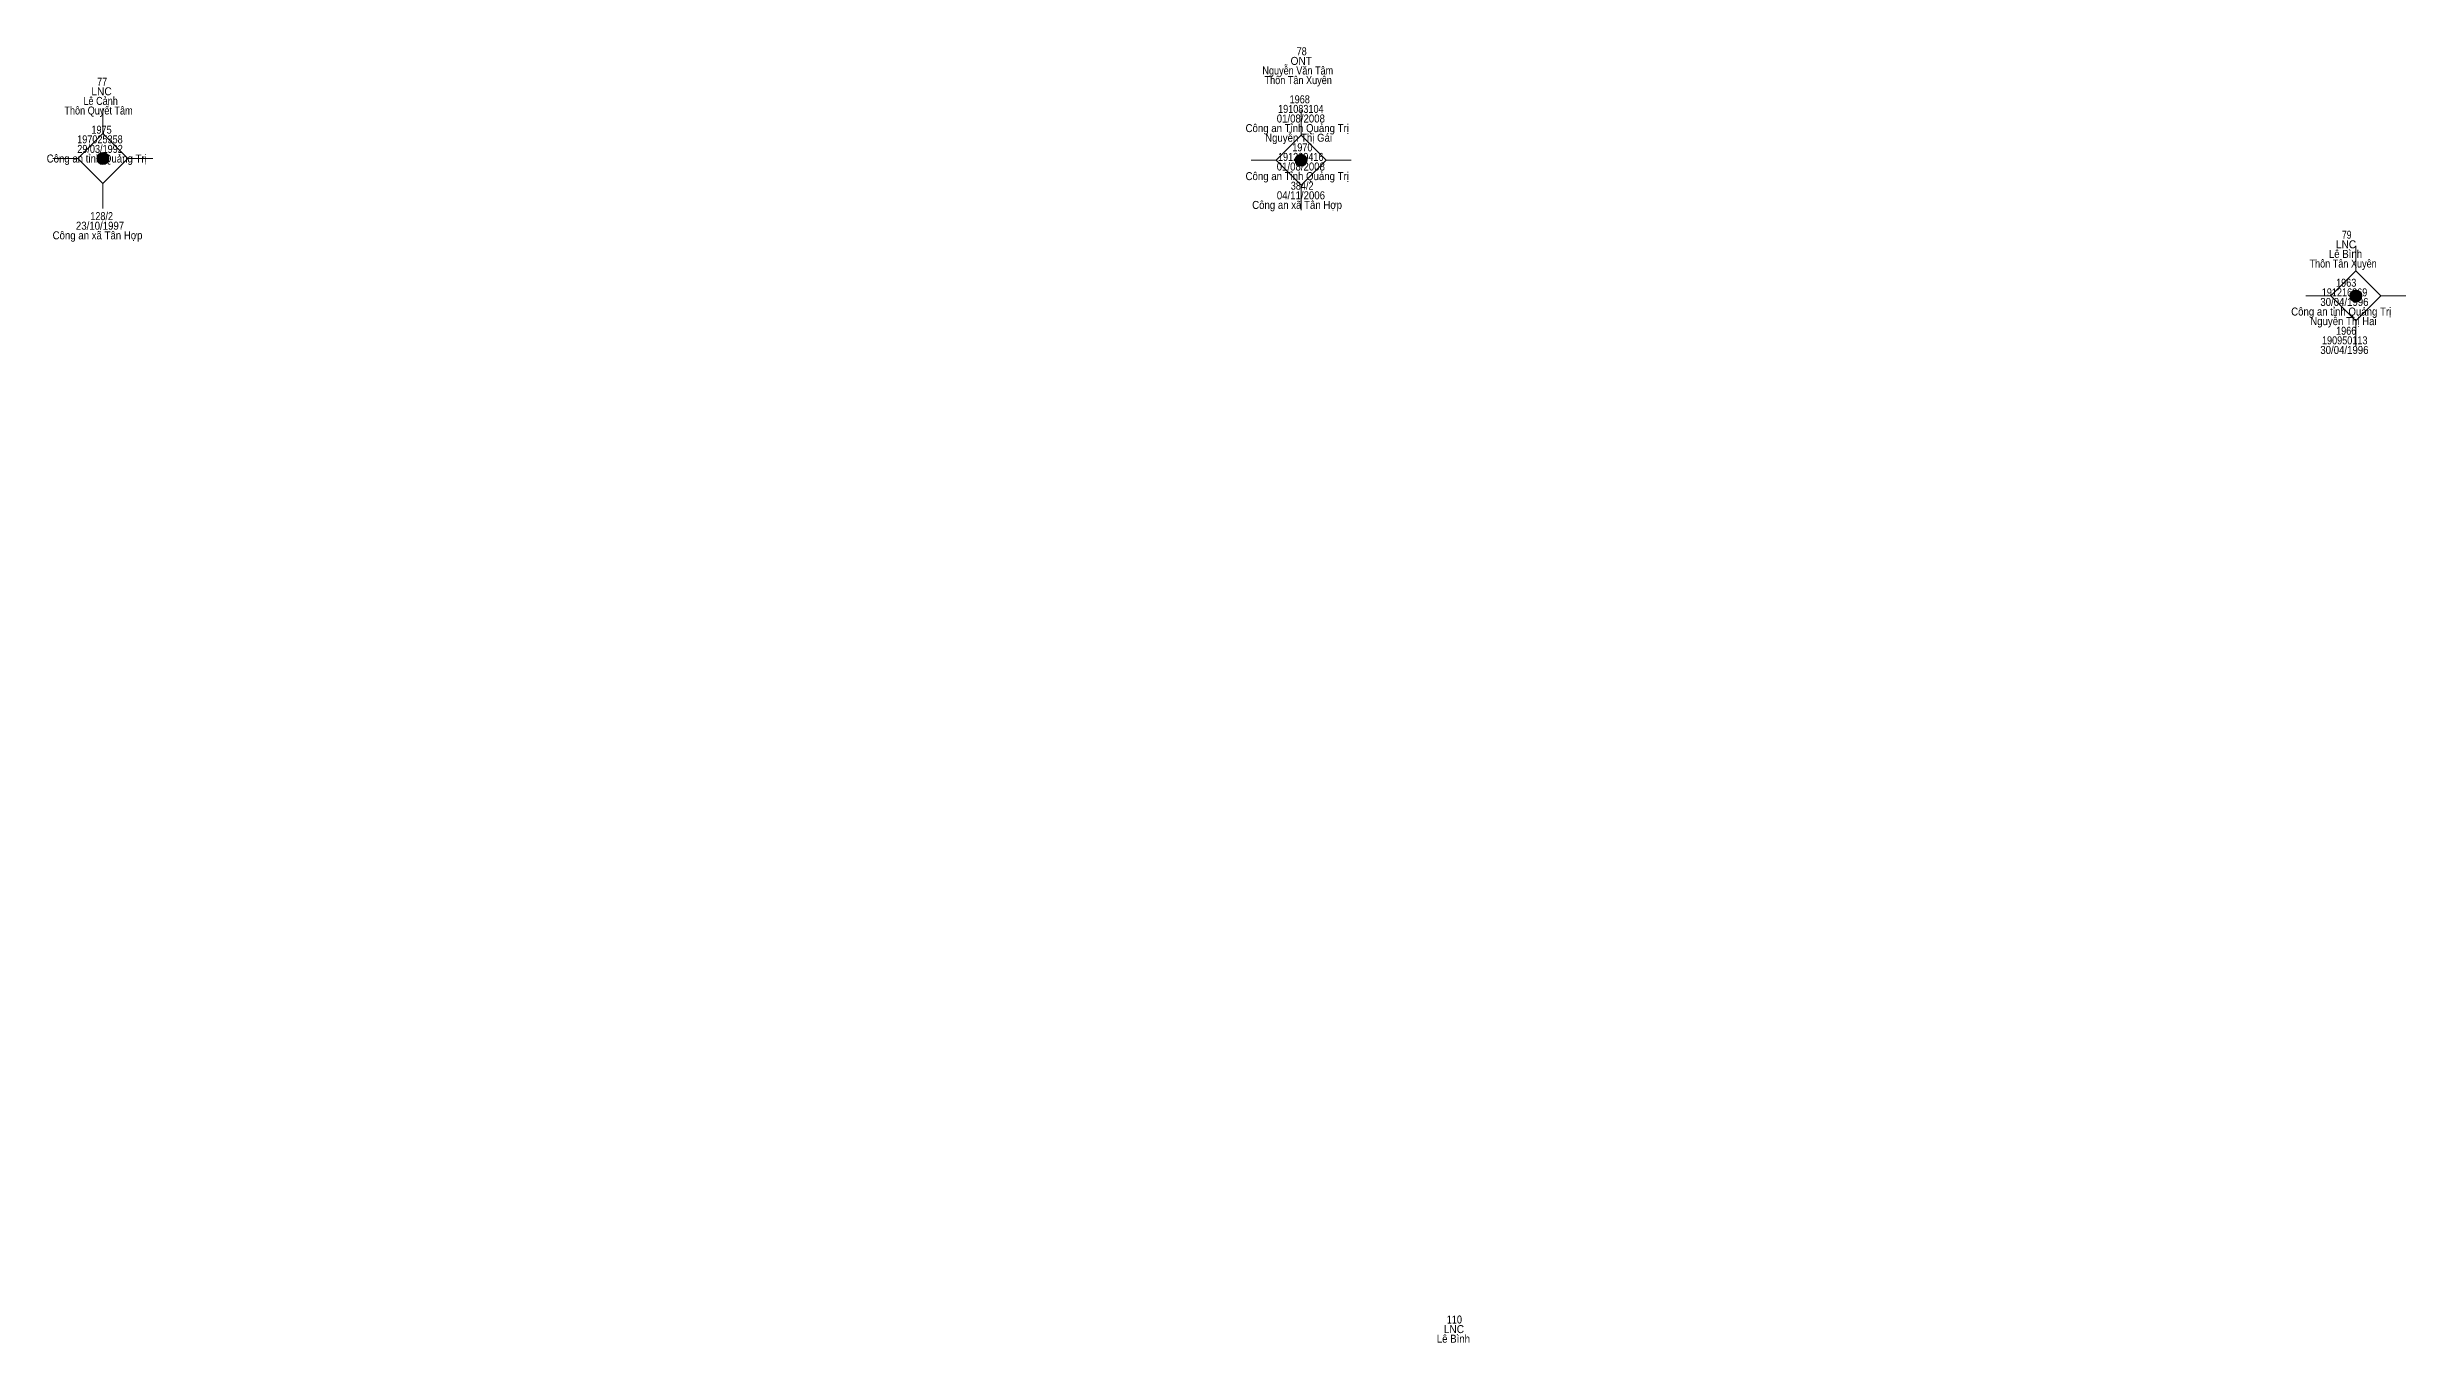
# Model space of a CAD drawing. Header units: metres. Extents: x 550999 to 552168, y 1840994 to 1841978.
# Drawn here: x 551006.6 to 551124.5, y 1841470.2 to 1841534.9 of the extents above; entities that cross this region are included whole.
import ezdxf
from ezdxf.enums import TextEntityAlignment as Align

# ---------------------------------------------------------------- set-up
doc = ezdxf.new("R2010")
doc.units = ezdxf.units.M
doc.header["$LTSCALE"] = 0.16
doc.layers.add('11', color=7, linetype='Continuous', lineweight=13)
doc.layers.add('15', color=7, linetype='Continuous')

msp = doc.modelspace()

# ---------------------------------------------------------------- hatches: boundary and pattern name
at = {"layer": '11'}
for points in [[(551009.6795, 1841529.36, 1), (551009.0795, 1841529.36, 1)], [(551069.5795, 1841529.27, 1), (551068.9795, 1841529.27, 1)], [(551122.3095, 1841522.49, 1), (551121.7095, 1841522.49, 1)]]:
    msp.add_hatch(color=256, dxfattribs=at).paths.add_polyline_path(points)

# ---------------------------------------------------------------- linework, layer by layer
for p, q in [((551009.38, 1841531.86), (551009.38, 1841530.61)), ((551069.28, 1841531.77), (551069.28, 1841530.52)), ((551008.13, 1841529.36), (551006.88, 1841529.36)), ((551011.88, 1841529.36), (551010.63, 1841529.36)), ((551068.03, 1841529.27), (551066.78, 1841529.27)), ((551071.78, 1841529.27), (551070.53, 1841529.27)), ((551009.38, 1841528.11), (551009.38, 1841526.86)), ((551069.28, 1841528.02), (551069.28, 1841526.77)), ((551122.01, 1841524.99), (551122.01, 1841523.74)), ((551120.76, 1841522.49), (551119.51, 1841522.49)), ((551124.51, 1841522.49), (551123.26, 1841522.49)), ((551122.01, 1841521.24), (551122.01, 1841519.99))]:
    msp.add_line(p, q, dxfattribs=at)
for points in [[(551009.38, 1841530.61), (551008.13, 1841529.36), (551009.38, 1841528.11), (551010.63, 1841529.36)], [(551069.28, 1841530.52), (551068.03, 1841529.27), (551069.28, 1841528.02), (551070.53, 1841529.27)], [(551122.01, 1841523.74), (551120.76, 1841522.49), (551122.01, 1841521.24), (551123.26, 1841522.49)]]:
    msp.add_lwpolyline(points, close=True, dxfattribs=at)
for centre in [(551009.3795, 1841529.36), (551069.2795, 1841529.27), (551122.0095, 1841522.49)]:
    msp.add_circle(centre, 0.3, dxfattribs=at)

# ---------------------------------------------------------------- texts
at = {"layer": '15'}
for s, width, p in [('ONT', 0.95, (551069.29, 1841534.04)), ('78', 0.85, (551069.31, 1841534.52)), ('77', 0.85, (551009.34, 1841533)), ('Nguyễn Văn Tâm', 0.85, (551069.115, 1841533.56)), ('Thôn Tân Xuyên', 0.85, (551069.135, 1841533.08)), ('Thôn Quyết Tâm', 0.85, (551009.16, 1841531.56)), ('Lê Cảnh', 0.85, (551009.265, 1841532.04)), ('LNC', 0.95, (551009.31, 1841532.52)), (' 191083104', 0.85, (551069.205, 1841531.64)), ('1968 ', 0.85, (551069.275, 1841532.12)), ('1975', 0.85, (551009.31, 1841530.6)), (' Công an Tỉnh Quảng Trị', 0.9, (551069.02, 1841530.68)), ('Nguyễn Thị Gái', 0.9, (551069.155, 1841530.2)), (' 01/08/2008', 0.9, (551069.2, 1841531.16)), ('Công an tỉnh Quảng Trị', 0.9, (551009.07, 1841529.16)), ('29/03/1992', 0.85, (551009.235, 1841529.64)), ('197025358', 0.85, (551009.23, 1841530.12)), (' 191230416', 0.85, (551069.2, 1841529.24)), (' 1970', 0.85, (551069.28, 1841529.72)), (' Công an Tỉnh Quảng Trị', 0.9, (551069.02, 1841528.28)), (' 01/08/2008', 0.9, (551069.2, 1841528.76)), ('Công an xã Tân Hợp', 0.9, (551069.08, 1841526.84)), (' 04/11/2006', 0.9, (551069.205, 1841527.32)), (' 384/2', 0.85, (551069.27, 1841527.8)), ('23/10/1997', 0.9, (551009.235, 1841525.8)), ('128/2', 0.85, (551009.315, 1841526.28)), ('Công an xã Tân Hợp', 0.9, (551009.11, 1841525.32)), ('Lê Bình', 0.9, (551121.495, 1841524.39)), ('LNC', 0.95, (551121.52, 1841524.87)), ('79', 0.8, (551121.555, 1841525.35)), ('Thôn Tân Xuyên', 0.85, (551121.375, 1841523.91)), ('30/04/1996', 0.9, (551121.44, 1841521.99)), ('191216269', 0.85, (551121.445, 1841522.47)), ('1963', 0.85, (551121.53, 1841522.95)), ('Công an tỉnh Quảng Trị', 0.9, (551121.28, 1841521.51)), ('Nguyễn Thị Hai', 0.9, (551121.39, 1841521.03)), ('30/04/1996', 0.9, (551121.44, 1841519.59)), ('190950113', 0.85, (551121.455, 1841520.07)), ('1966', 0.85, (551121.53, 1841520.55)), ('Lê Bình', 0.9, (551076.895, 1841470.16)), ('LNC', 0.95, (551076.92, 1841470.64)), ('110', 0.85, (551076.945, 1841471.12))]:
    msp.add_text(s, height=0.4, dxfattribs=dict(at, width=width)).set_placement(p, align=Align.CENTER)

doc.saveas('drawing.dxf')
